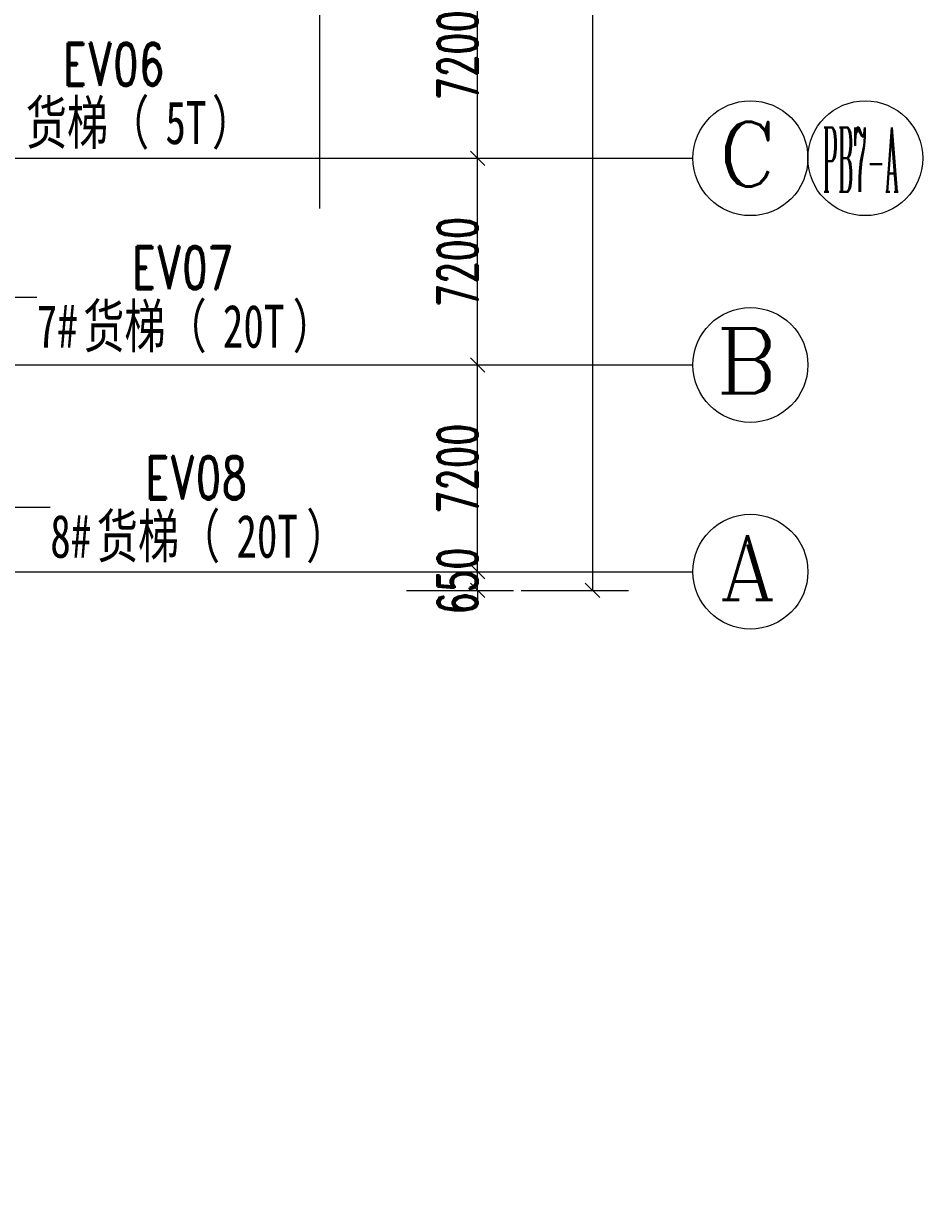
# Model space of a CAD drawing. Header units: millimetres. Extents: x -150677 to 326800, y -31706 to 192400.
# Drawn here: x 295477 to 326800, y -21456 to 19100 of the extents above; entities that cross this region are included whole.
import ezdxf

# ---------------------------------------------------------------- set-up
doc = ezdxf.new("R2010")
doc.units = ezdxf.units.MM
doc.linetypes.add('X-HLP3-AR-F3-LAY-03-001$0$轴网线', pattern=[22.04, 18.38, -1.83, 0, -1.83])
doc.layers.get('0').update_dxf_attribs({"color": 8})
doc.layers.get('Defpoints').update_dxf_attribs({"color": 8})
for name, color, linetype, lineweight in [('X-HLP3-AR-F3-LAY-03-001$0$A-ANNO-DIMS', 8, 'Continuous', 9), ('X-HLP3-AR-F3-LAY-03-001$0$A-ANNO-NOTE', 8, 'Continuous', 5), ('X-HLP3-AR-F3-LAY-03-001$0$A-AREA-IDEN', 8, 'Continuous', 9), ('X-HLP3-AR-F3-LAY-03-001$0$A-DETL-GENF', 8, 'Continuous', 18), ('X-HLP3-AR-F3-LAY-03-001$0$S-GRID', 8, 'Continuous', 9), ('X-HLP3-AR-F3-LAY-03-001$0$S-GRID-IDEN', 8, 'Continuous', 9)]:
    doc.layers.add(name, color=color, linetype=linetype, lineweight=lineweight)
doc.styles.add('X-HLP3-AR-F3-LAY-03-001$0$RomanC', font='romanc__.ttf', dxfattribs={"height": 2250})
doc.styles.add('X-HLP3-AR-F3-LAY-03-001$0$RomanC_2', font='romanc__.ttf', dxfattribs={"width": 0.25, "height": 2250})
doc.styles.add('X-HLP3-AR-F3-LAY-03-001$0$RomanD', font='romand__.ttf', dxfattribs={"width": 0.7, "height": 1500})
doc.styles.add('X-HLP3-AR-F3-LAY-03-001$0$RomanD_3', font='romand__.ttf', dxfattribs={"width": 0.65, "height": 1400})
doc.styles.add('X-HLP3-AR-F3-LAY-03-001$0$仿宋_1', font='simfang.ttf', dxfattribs={"width": 0.7, "height": 1500})
doc.dimstyles.new('X-HLP3-AR-F3-LAY-03-001$0$第一_二道尺寸线', dxfattribs={"dimscale": 304.8, "dimtxt": 1405.004626, "dimasz": 1.64042, "dimexe": 4.10105, "dimexo": 0.0625, "dimgap": 0, "dimtad": 1, "dimdec": 0, "dimzin": 0, "dimdsep": 46, "dimtxsty": 'X-HLP3-AR-F3-LAY-03-001$0$RomanD_3', "dimblk1": 'X-HLP3-AR-F3-LAY-03-001$0$_Oblique', "dimblk2": 'X-HLP3-AR-F3-LAY-03-001$0$_Oblique', "dimsah": 1, "dimcen": 0.09, "dimazin": 0, "dimtfac": 1, "dimtdec": 4, "dimtix": 1, "dimtmove": 0, "dimatfit": 3, "dimfxl": 8.2021, "dimfxlon": 1, "dimtvp": 1, "dimtolj": 1, "dimtzin": 0, "dimlwd": 18, "dimlwe": 18, "dimarcsym": 2})

# ---------------------------------------------------------------- blocks, each defined once
blk = doc.blocks.new('X-HLP3-AR-F3-LAY-03-001$0$剖切号 - 剖切号-930385-LAY-3F-1_500-A')
at = {"layer": 'X-HLP3-AR-F3-LAY-03-001$0$A-DETL-GENF', "color": 91, "lineweight": 5, "true_color": 0x77ff77}
for p, q in [((0, 14000), (0, 1000)), ((1500, 500), (0, 1000)), ((1500, 500), (-1500, -500)), ((-1500, -500), (0, -1000)), ((0, -1000), (0, -14000))]:
    blk.add_line(p, q, dxfattribs=at)
blk = doc.blocks.new('X-HLP3-AR-F3-LAY-03-001$0$X-AR-F3-00-W-003_HLP2_rvt-1-LAY-3F-1_500-A')
at = {"color": 91, "lineweight": 5, "true_color": 0x77ff77, "rotation": 180}
blk.add_blockref('X-HLP3-AR-F3-LAY-03-001$0$剖切号 - 剖切号-930385-LAY-3F-1_500-A', (305800, 26650), dxfattribs=at)
blk = doc.blocks.new('X-HLP3-AR-F3-LAY-03-001$0$轴网 - 宽度系数 1_0-670626-LAY-3F-1_500-A')
at = {"layer": 'X-HLP3-AR-F3-LAY-03-001$0$S-GRID-IDEN'}
blk.add_circle((0, 0), 4, dxfattribs=at)
blk = doc.blocks.new('X-HLP3-AR-F3-LAY-03-001$0$_Oblique')
at = {"color": 0, "linetype": 'ByBlock', "lineweight": -2}
blk.add_line((-0.5, -0.5), (0.5, 0.5), dxfattribs=at)
blk = doc.blocks.new('*D988')
at = {"layer": 'Defpoints', "color": 0, "transparency": 16777216}
for p in [(308800, 0), (311300, 0), (308800, -650)]:
    blk.add_point(p, dxfattribs=at)
at = {"layer": 'X-HLP3-AR-F3-LAY-03-001$0$A-ANNO-DIMS', "color": 0, "lineweight": 18, "transparency": 16777216}
for p, q in [((311300, 0), (311300, 500)), ((308819.05, 0), (312550, 0)), ((311300, -650), (311300, 0)), ((308819.05, -650), (312550, -650)), ((311300, -650), (311300, -1150))]:
    blk.add_line(p, q, dxfattribs=at)
at = {"layer": 'X-HLP3-AR-F3-LAY-03-001$0$A-ANNO-DIMS', "color": 0, "lineweight": 18, "transparency": 16777216, "xscale": 500.0000000000001, "yscale": 500.0000000000001, "zscale": 500.0000000000001}
for p, rotation in [((311300, 0), 270), ((311300, -650), 90)]:
    blk.add_blockref('X-HLP3-AR-F3-LAY-03-001$0$_Oblique', p, dxfattribs=dict(at, rotation=rotation))
at = {"layer": 'X-HLP3-AR-F3-LAY-03-001$0$A-ANNO-DIMS', "color": 0, "lineweight": 18, "transparency": 16777216, "insert": (310600, -325), "char_height": 1400, "width": 2918.0865, "attachment_point": 5, "rotation": 90, "style": 'X-HLP3-AR-F3-LAY-03-001$0$RomanD_3'}
blk.add_mtext('\\A1;650', dxfattribs=at)
blk = doc.blocks.new('*D989')
at = {"layer": 'Defpoints', "color": 0, "transparency": 16777216}
for p in [(308800, 7200), (311300, 7200), (308800, 0)]:
    blk.add_point(p, dxfattribs=at)
at = {"layer": 'X-HLP3-AR-F3-LAY-03-001$0$A-ANNO-DIMS', "color": 0, "lineweight": 18, "transparency": 16777216}
for p, q in [((308819.05, 7200), (312550, 7200)), ((311300, 0), (311300, 7200)), ((308819.05, 0), (312550, 0))]:
    blk.add_line(p, q, dxfattribs=at)
at = {"layer": 'X-HLP3-AR-F3-LAY-03-001$0$A-ANNO-DIMS', "color": 0, "lineweight": 18, "transparency": 16777216, "xscale": 500.0000000000001, "yscale": 500.0000000000001, "zscale": 500.0000000000001}
for p, rotation in [((311300, 7200), 90), ((311300, 0), 270)]:
    blk.add_blockref('X-HLP3-AR-F3-LAY-03-001$0$_Oblique', p, dxfattribs=dict(at, rotation=rotation))
at = {"layer": 'X-HLP3-AR-F3-LAY-03-001$0$A-ANNO-DIMS', "color": 0, "lineweight": 18, "transparency": 16777216, "insert": (310600, 3600), "char_height": 1400, "width": 3890.782, "attachment_point": 5, "rotation": 90, "style": 'X-HLP3-AR-F3-LAY-03-001$0$RomanD_3'}
blk.add_mtext('\\A1;7200', dxfattribs=at)
blk = doc.blocks.new('*D990')
at = {"layer": 'Defpoints', "color": 0, "transparency": 16777216}
for p in [(308800, 14400), (311300, 14400), (308800, 7200)]:
    blk.add_point(p, dxfattribs=at)
at = {"layer": 'X-HLP3-AR-F3-LAY-03-001$0$A-ANNO-DIMS', "color": 0, "lineweight": 18, "transparency": 16777216}
for p, q in [((308819.05, 14400), (312550, 14400)), ((311300, 7200), (311300, 14400)), ((308819.05, 7200), (312550, 7200))]:
    blk.add_line(p, q, dxfattribs=at)
at = {"layer": 'X-HLP3-AR-F3-LAY-03-001$0$A-ANNO-DIMS', "color": 0, "lineweight": 18, "transparency": 16777216, "xscale": 500.0000000000001, "yscale": 500.0000000000001, "zscale": 500.0000000000001}
for p, rotation in [((311300, 14400), 90), ((311300, 7200), 270)]:
    blk.add_blockref('X-HLP3-AR-F3-LAY-03-001$0$_Oblique', p, dxfattribs=dict(at, rotation=rotation))
at = {"layer": 'X-HLP3-AR-F3-LAY-03-001$0$A-ANNO-DIMS', "color": 0, "lineweight": 18, "transparency": 16777216, "insert": (310600, 10800), "char_height": 1400, "width": 3890.782, "attachment_point": 5, "rotation": 90, "style": 'X-HLP3-AR-F3-LAY-03-001$0$RomanD_3'}
blk.add_mtext('\\A1;7200', dxfattribs=at)
blk = doc.blocks.new('*D991')
at = {"layer": 'Defpoints', "color": 0, "transparency": 16777216}
for p in [(308800, 21600), (311300, 21600), (308800, 14400)]:
    blk.add_point(p, dxfattribs=at)
at = {"layer": 'X-HLP3-AR-F3-LAY-03-001$0$A-ANNO-DIMS', "color": 0, "lineweight": 18, "transparency": 16777216}
for p, q in [((308819.05, 21600), (312550, 21600)), ((311300, 14400), (311300, 21600)), ((308819.05, 14400), (312550, 14400))]:
    blk.add_line(p, q, dxfattribs=at)
at = {"layer": 'X-HLP3-AR-F3-LAY-03-001$0$A-ANNO-DIMS', "color": 0, "lineweight": 18, "transparency": 16777216, "xscale": 500.0000000000001, "yscale": 500.0000000000001, "zscale": 500.0000000000001}
for p, rotation in [((311300, 21600), 90), ((311300, 14400), 270)]:
    blk.add_blockref('X-HLP3-AR-F3-LAY-03-001$0$_Oblique', p, dxfattribs=dict(at, rotation=rotation))
at = {"layer": 'X-HLP3-AR-F3-LAY-03-001$0$A-ANNO-DIMS', "color": 0, "lineweight": 18, "transparency": 16777216, "insert": (310600, 18000), "char_height": 1400, "width": 3890.782, "attachment_point": 5, "rotation": 90, "style": 'X-HLP3-AR-F3-LAY-03-001$0$RomanD_3'}
blk.add_mtext('\\A1;7200', dxfattribs=at)
blk = doc.blocks.new('*D927')
at = {"layer": 'Defpoints', "color": 0, "transparency": 16777216}
for p in [(308800, 151200), (311300, 151200), (308800, 144000), (165600, -17706.224274), (172800, -17706.224274), (172800, -20206.224274)]:
    blk.add_point(p, dxfattribs=at)
at = {"layer": 'X-HLP3-AR-F3-LAY-03-001$0$A-ANNO-DIMS', "color": 0, "lineweight": 18, "transparency": 16777216}
for p, q in [((308819.05, 151200), (312550, 151200)), ((311300, 144000), (311300, 151200)), ((308819.05, 144000), (312550, 144000)), ((165600, -17725.274274), (165600, -21456.224274)), ((172800, -17725.274274), (172800, -21456.224274)), ((165600, -20206.224274), (172800, -20206.224274))]:
    blk.add_line(p, q, dxfattribs=at)
at = {"layer": 'X-HLP3-AR-F3-LAY-03-001$0$A-ANNO-DIMS', "color": 0, "lineweight": 18, "transparency": 16777216, "xscale": 500.0000000000001, "yscale": 500.0000000000001, "zscale": 500.0000000000001}
for p, rotation in [((311300, 151200), 90), ((311300, 144000), 270), ((165600, -20206.224274), 180)]:
    blk.add_blockref('X-HLP3-AR-F3-LAY-03-001$0$_Oblique', p, dxfattribs=dict(at, rotation=rotation))
blk.add_blockref('X-HLP3-AR-F3-LAY-03-001$0$_Oblique', (172800, -20206.224274), dxfattribs=at)
at = {"layer": 'X-HLP3-AR-F3-LAY-03-001$0$A-ANNO-DIMS', "color": 0, "lineweight": 18, "transparency": 16777216, "insert": (310600, 147600), "char_height": 1400, "width": 3890.7820424, "attachment_point": 5, "rotation": 90, "style": 'X-HLP3-AR-F3-LAY-03-001$0$RomanD_3'}
blk.add_mtext('\\A1;7200', dxfattribs=at)
at = {"layer": 'X-HLP3-AR-F3-LAY-03-001$0$A-ANNO-DIMS', "color": 0, "lineweight": 18, "transparency": 16777216, "insert": (169200, -19506.224274), "char_height": 1400, "width": 3890.7820424, "attachment_point": 5, "style": 'X-HLP3-AR-F3-LAY-03-001$0$RomanD_3'}
blk.add_mtext('\\A1;7200', dxfattribs=at)
blk = doc.blocks.new('*D928')
at = {"layer": 'Defpoints', "color": 0, "transparency": 16777216}
for p in [(308800, 158400), (311300, 158400), (308800, 151200), (172800, -17706.224274), (180000, -17706.224274), (180000, -20206.224274)]:
    blk.add_point(p, dxfattribs=at)
at = {"layer": 'X-HLP3-AR-F3-LAY-03-001$0$A-ANNO-DIMS', "color": 0, "lineweight": 18, "transparency": 16777216}
for p, q in [((308819.05, 158400), (312550, 158400)), ((311300, 151200), (311300, 158400)), ((308819.05, 151200), (312550, 151200)), ((172800, -17725.274274), (172800, -21456.224274)), ((180000, -17725.274274), (180000, -21456.224274)), ((172800, -20206.224274), (180000, -20206.224274))]:
    blk.add_line(p, q, dxfattribs=at)
at = {"layer": 'X-HLP3-AR-F3-LAY-03-001$0$A-ANNO-DIMS', "color": 0, "lineweight": 18, "transparency": 16777216, "xscale": 500.0000000000001, "yscale": 500.0000000000001, "zscale": 500.0000000000001}
for p, rotation in [((311300, 158400), 90), ((311300, 151200), 270), ((172800, -20206.224274), 180)]:
    blk.add_blockref('X-HLP3-AR-F3-LAY-03-001$0$_Oblique', p, dxfattribs=dict(at, rotation=rotation))
blk.add_blockref('X-HLP3-AR-F3-LAY-03-001$0$_Oblique', (180000, -20206.224274), dxfattribs=at)
at = {"layer": 'X-HLP3-AR-F3-LAY-03-001$0$A-ANNO-DIMS', "color": 0, "lineweight": 18, "transparency": 16777216, "insert": (310600, 154800), "char_height": 1400, "width": 3890.7820424, "attachment_point": 5, "rotation": 90, "style": 'X-HLP3-AR-F3-LAY-03-001$0$RomanD_3'}
blk.add_mtext('\\A1;7200', dxfattribs=at)
at = {"layer": 'X-HLP3-AR-F3-LAY-03-001$0$A-ANNO-DIMS', "color": 0, "lineweight": 18, "transparency": 16777216, "insert": (176400, -19506.224274), "char_height": 1400, "width": 3890.7820424, "attachment_point": 5, "style": 'X-HLP3-AR-F3-LAY-03-001$0$RomanD_3'}
blk.add_mtext('\\A1;7200', dxfattribs=at)
blk = doc.blocks.new('*D929')
at = {"layer": 'Defpoints', "color": 0, "transparency": 16777216}
for p in [(308800, 159050), (311300, 159050), (308800, 158400), (180000, -17706), (187200, -17706), (187200, -20206)]:
    blk.add_point(p, dxfattribs=at)
at = {"layer": 'X-HLP3-AR-F3-LAY-03-001$0$A-ANNO-DIMS', "color": 0, "lineweight": 18, "transparency": 16777216}
for p, q in [((311300, 159050), (311300, 159550)), ((308819, 159050), (312550, 159050)), ((311300, 158400), (311300, 159050)), ((308819, 158400), (312550, 158400)), ((311300, 158400), (311300, 157900)), ((180000, -17725), (180000, -21456)), ((187200, -17725), (187200, -21456)), ((180000, -20206), (187200, -20206))]:
    blk.add_line(p, q, dxfattribs=at)
at = {"layer": 'X-HLP3-AR-F3-LAY-03-001$0$A-ANNO-DIMS', "color": 0, "lineweight": 18, "transparency": 16777216, "xscale": 500.0000000000001, "yscale": 500.0000000000001, "zscale": 500.0000000000001}
for p, rotation in [((311300, 159050), 270), ((311300, 158400), 90), ((180000, -20206), 180)]:
    blk.add_blockref('X-HLP3-AR-F3-LAY-03-001$0$_Oblique', p, dxfattribs=dict(at, rotation=rotation))
blk.add_blockref('X-HLP3-AR-F3-LAY-03-001$0$_Oblique', (187200, -20206), dxfattribs=at)
at = {"layer": 'X-HLP3-AR-F3-LAY-03-001$0$A-ANNO-DIMS', "color": 0, "lineweight": 18, "transparency": 16777216, "insert": (310600, 158725), "char_height": 1400, "width": 2918.09, "attachment_point": 5, "rotation": 90, "style": 'X-HLP3-AR-F3-LAY-03-001$0$RomanD_3'}
blk.add_mtext('\\A1;650', dxfattribs=at)
at = {"layer": 'X-HLP3-AR-F3-LAY-03-001$0$A-ANNO-DIMS', "color": 0, "lineweight": 18, "transparency": 16777216, "insert": (183600, -19506), "char_height": 1400, "width": 3890.78, "attachment_point": 5, "style": 'X-HLP3-AR-F3-LAY-03-001$0$RomanD_3'}
blk.add_mtext('\\A1;7200', dxfattribs=at)
blk = doc.blocks.new('*D930')
at = {"layer": 'Defpoints', "color": 0, "transparency": 16777216}
for p in [(312800, 159050), (312800, -650), (315300, -650), (187200, -17706), (194400, -17706), (194400, -20206)]:
    blk.add_point(p, dxfattribs=at)
at = {"layer": 'X-HLP3-AR-F3-LAY-03-001$0$A-ANNO-DIMS', "color": 0, "lineweight": 18, "transparency": 16777216}
for p, q in [((312819, 159050), (316550, 159050)), ((315300, 159050), (315300, -650)), ((312819, -650), (316550, -650)), ((187200, -17725), (187200, -21456)), ((194400, -17725), (194400, -21456)), ((187200, -20206), (194400, -20206))]:
    blk.add_line(p, q, dxfattribs=at)
at = {"layer": 'X-HLP3-AR-F3-LAY-03-001$0$A-ANNO-DIMS', "color": 0, "lineweight": 18, "transparency": 16777216, "xscale": 500.0000000000001, "yscale": 500.0000000000001, "zscale": 500.0000000000001}
for p, rotation in [((315300, 159050), 90), ((315300, -650), 270), ((187200, -20206), 180)]:
    blk.add_blockref('X-HLP3-AR-F3-LAY-03-001$0$_Oblique', p, dxfattribs=dict(at, rotation=rotation))
blk.add_blockref('X-HLP3-AR-F3-LAY-03-001$0$_Oblique', (194400, -20206), dxfattribs=at)
at = {"layer": 'X-HLP3-AR-F3-LAY-03-001$0$A-ANNO-DIMS', "color": 0, "lineweight": 18, "transparency": 16777216, "insert": (314600, 79200), "char_height": 1400, "width": 5836.17, "attachment_point": 5, "rotation": 90, "style": 'X-HLP3-AR-F3-LAY-03-001$0$RomanD_3'}
blk.add_mtext('\\A1;159700', dxfattribs=at)
at = {"layer": 'X-HLP3-AR-F3-LAY-03-001$0$A-ANNO-DIMS', "color": 0, "lineweight": 18, "transparency": 16777216, "insert": (190800, -19506), "char_height": 1400, "width": 3890.78, "attachment_point": 5, "style": 'X-HLP3-AR-F3-LAY-03-001$0$RomanD_3'}
blk.add_mtext('\\A1;7200', dxfattribs=at)
blk = doc.blocks.new('X-HLP3-AR-F3-LAY-03-001$0$临时单轴号 - 临时标记-下-5mm-4768052-LAY-3F-1_500-A')
at = {"layer": 'X-HLP3-AR-F3-LAY-03-001$0$A-ANNO-NOTE', "lineweight": 18}
blk.add_circle((0, 12), 4, dxfattribs=at)

msp = doc.modelspace()

# ---------------------------------------------------------------- linework, layer by layer
at = {"layer": 'X-HLP3-AR-F3-LAY-03-001$0$A-AREA-IDEN', "lineweight": 18}
for p, q in [((289018.3, 9561.4), (295944.6, 9561.4)), ((288858.8, 2238.2), (296416.4, 2245.7))]:
    msp.add_line(p, q, dxfattribs=at)
at = {"layer": 'X-HLP3-AR-F3-LAY-03-001$0$S-GRID', "linetype": 'X-HLP3-AR-F3-LAY-03-001$0$轴网线'}
for p, q in [((-16000, 14400), (308800, 14400)), ((-16000, 7200), (308800, 7200)), ((-16000, 0), (308800, 0))]:
    msp.add_line(p, q, dxfattribs=at)
at = {"layer": 'X-HLP3-AR-F3-LAY-03-001$0$S-GRID'}
for p, q in [((308800, 14400), (318800, 14400)), ((308800, 7200), (318800, 7200)), ((308800, 0), (318800, 0))]:
    msp.add_line(p, q, dxfattribs=at)

# ---------------------------------------------------------------- block references
at = {"lineweight": 5}
msp.add_blockref('X-HLP3-AR-F3-LAY-03-001$0$X-AR-F3-00-W-003_HLP2_rvt-1-LAY-3F-1_500-A', (0, 0), dxfattribs=at)
at = {"layer": 'X-HLP3-AR-F3-LAY-03-001$0$A-ANNO-NOTE', "lineweight": 18, "xscale": 500, "yscale": 500, "zscale": 500}
msp.add_blockref('X-HLP3-AR-F3-LAY-03-001$0$临时单轴号 - 临时标记-下-5mm-4768052-LAY-3F-1_500-A', (324800, 8400), dxfattribs=at)
at = {"layer": 'X-HLP3-AR-F3-LAY-03-001$0$S-GRID-IDEN', "xscale": 499.9999999999995, "yscale": 499.9999999999995, "zscale": 499.9999999999995, "rotation": 270}
for p in [(320800, 14400), (320800, 7200), (320800, 0)]:
    msp.add_blockref('X-HLP3-AR-F3-LAY-03-001$0$轴网 - 宽度系数 1_0-670626-LAY-3F-1_500-A', p, dxfattribs=at)

# ---------------------------------------------------------------- texts
at = {"layer": 'X-HLP3-AR-F3-LAY-03-001$0$A-ANNO-NOTE', "lineweight": 9, "insert": (323319.5, 15475), "char_height": 2250, "width": 3537.446, "attachment_point": 1, "style": 'X-HLP3-AR-F3-LAY-03-001$0$RomanC_2'}
msp.add_mtext('PB7-A', dxfattribs=at)
at = {"layer": 'X-HLP3-AR-F3-LAY-03-001$0$A-AREA-IDEN', "char_height": 1500, "attachment_point": 1}
for s, insert, width, style in [('EV06', (296845.4, 18425), 4770.041, 'X-HLP3-AR-F3-LAY-03-001$0$RomanD'), ('货梯（', (295565.7, 16390.8), 5892.403, 'X-HLP3-AR-F3-LAY-03-001$0$仿宋_1'), ('\\f仿宋|b0|i0|c134|p49|;\\W.7;）', (302048, 16390.8), 1964.134, 'X-HLP3-AR-F3-LAY-03-001$0$仿宋_1'), ('5T', (300427.5, 16390.8), 1964.134, 'X-HLP3-AR-F3-LAY-03-001$0$仿宋_1'), ('EV07', (299249.1, 11335.1), 4770.041, 'X-HLP3-AR-F3-LAY-03-001$0$RomanD'), ('货梯（', (297565.2, 9301), 5892.403, 'X-HLP3-AR-F3-LAY-03-001$0$仿宋_1'), ('\\f仿宋|b0|i0|c134|p49|;\\W.7;）', (304857.8, 9301), 1964.134, 'X-HLP3-AR-F3-LAY-03-001$0$仿宋_1'), ('7#', (295944.6, 9301), 1964.134, 'X-HLP3-AR-F3-LAY-03-001$0$仿宋_1'), ('20T', (302426.9, 9301), 2946.202, 'X-HLP3-AR-F3-LAY-03-001$0$仿宋_1'), ('EV08', (299720.9, 4019.4), 4770.041, 'X-HLP3-AR-F3-LAY-03-001$0$RomanD'), ('货梯（', (298036.9, 1985.2), 5892.403, 'X-HLP3-AR-F3-LAY-03-001$0$仿宋_1'), ('\\f仿宋|b0|i0|c134|p49|;\\W.7;）', (305329.5, 1985.2), 1964.134, 'X-HLP3-AR-F3-LAY-03-001$0$仿宋_1'), ('8#', (296416.4, 1985.2), 1964.134, 'X-HLP3-AR-F3-LAY-03-001$0$仿宋_1'), ('20T', (302898.7, 1985.2), 2946.202, 'X-HLP3-AR-F3-LAY-03-001$0$仿宋_1')]:
    msp.add_mtext(s, dxfattribs=dict(at, insert=insert, width=width, style=style))
at = {"layer": 'X-HLP3-AR-F3-LAY-03-001$0$S-GRID-IDEN', "char_height": 2250, "attachment_point": 1, "style": 'X-HLP3-AR-F3-LAY-03-001$0$RomanC'}
for s, insert, width in [('\\fRomanC|b0|i0|c134|p2|;C', (319681, 15667), 2685.653), ('\\fRomanC|b0|i0|c134|p2|;B', (319616, 8467), 2845.991), ('\\fRomanC|b0|i0|c134|p2|;A', (319731, 1267), 2565.4)]:
    msp.add_mtext(s, dxfattribs=dict(at, insert=insert, width=width))

# ---------------------------------------------------------------- dimensions: what is measured, and where the dimension line sits
at = {"layer": 'X-HLP3-AR-F3-LAY-03-001$0$A-ANNO-DIMS', "lineweight": 18}
for base, p1, p2, override, picture, middle in [((311300, 159050), (308800, 158400), (308800, 159050), {"dimpost": '<>', "dimfxl": 650}, '*D929', (310600, 158725)), ((315300, -650), (312800, 159050), (312800, -650), {"dimpost": '<>', "dimfxl": 159700}, '*D930', (314600, 79200)), ((311300, 158400), (308800, 151200), (308800, 158400), {"dimpost": '<>', "dimfxl": 7200}, '*D928', (310600, 154800)), ((311300, 151200), (308800, 144000), (308800, 151200), {"dimpost": '<>', "dimfxl": 7200}, '*D927', (310600, 147600)), ((311300, 21600), (308800, 14400), (308800, 21600), {"dimpost": '<>', "dimfxl": 7200}, '*D991', (310600, 18000)), ((311300, 14400), (308800, 7200), (308800, 14400), {"dimpost": '<>', "dimfxl": 7200}, '*D990', (310600, 10800)), ((311300, 7200), (308800, 0), (308800, 7200), {"dimpost": '<>', "dimfxl": 7200}, '*D989', (310600, 3600)), ((311300, 0), (308800, -650), (308800, 0), {"dimpost": '<>', "dimfxl": 650}, '*D988', (310600, -325))]:
    dim = msp.add_linear_dim(base=base, p1=p1, p2=p2, angle=90, dimstyle='X-HLP3-AR-F3-LAY-03-001$0$第一_二道尺寸线', override=override, dxfattribs=at)
    dim.commit()
    dim.dimension.update_dxf_attribs({"geometry": picture, "text_midpoint": middle})

doc.saveas('drawing.dxf')
